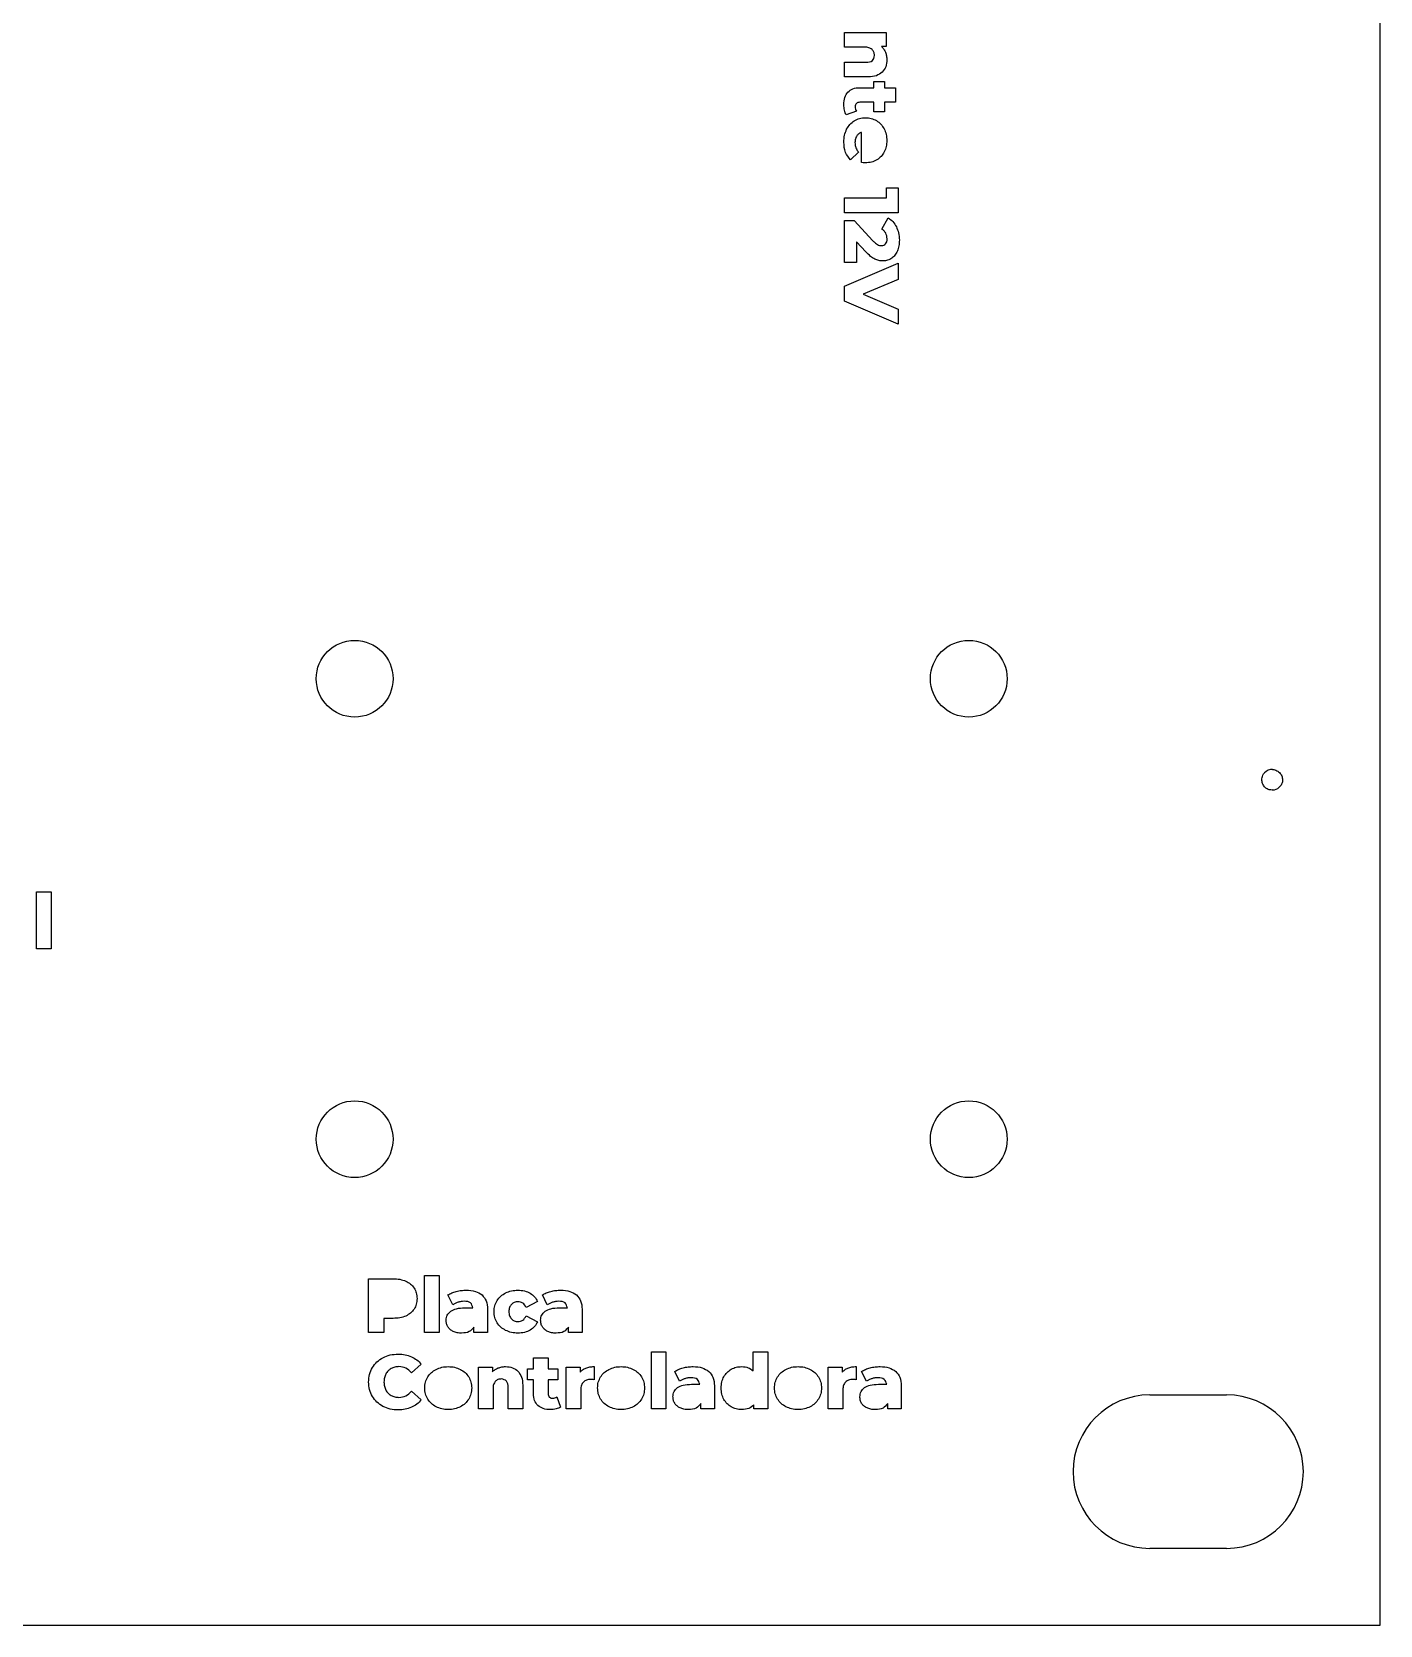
# Model space of a CAD drawing. Header units: millimetres. Extents: x -200 to 200, y -210 to 210.
# Drawn here: x 24.4 to 200, y -210 to -2.4 of the extents above; entities that cross this region are included whole.
import ezdxf

# ---------------------------------------------------------------- set-up
doc = ezdxf.new("R2010")
doc.units = ezdxf.units.MM
doc.layers.add('CUTOUTS', color=1, linetype='CONTINUOUS')
doc.layers.add('PERIMETER', color=5, linetype='CONTINUOUS')

msp = doc.modelspace()

# ---------------------------------------------------------------- linework, layer by layer
at = {"layer": 'CUTOUTS'}
for p, q in [((130.23, -4.39), (130.23, -2.49)), ((130.23, -2.49), (135.65, -2.49)), ((135.65, -2.49), (135.65, -4.3)), ((132.85, -4.39), (130.23, -4.39)), ((135.65, -4.3), (135.06, -4.3)), ((130.23, -8.26), (130.23, -6.36)), ((130.23, -6.36), (133.02, -6.36)), ((133.33, -8.26), (130.23, -8.26)), ((132.21, -9.67), (134.03, -9.67)), ((134.03, -9.67), (134.03, -8.88)), ((134.03, -8.88), (135.45, -8.88)), ((135.45, -8.88), (135.45, -9.67)), ((135.45, -9.67), (136.86, -9.67)), ((136.86, -9.67), (136.86, -11.57)), ((134.03, -11.57), (132.23, -11.57)), ((134.03, -12.81), (134.03, -11.57)), ((136.86, -11.57), (135.45, -11.57)), ((135.45, -11.57), (135.45, -12.81)), ((131.78, -12.72), (130.45, -13.19)), ((135.45, -12.81), (134.03, -12.81)), ((132.46, -19.43), (132.46, -15.49)), ((132.06, -18.07), (131.02, -19.07)), ((135.7, -24), (135.7, -22.7)), ((135.7, -22.7), (137.23, -22.7)), ((137.23, -22.7), (137.23, -25.98)), ((130.23, -24), (135.7, -24)), ((130.23, -25.98), (130.23, -24)), ((137.23, -25.98), (130.23, -25.98)), ((130.23, -26.99), (131.47, -26.99)), ((130.23, -32.44), (130.23, -26.99)), ((131.47, -26.99), (133.92, -29.61)), ((135.09, -28.1), (135.91, -26.63)), ((133.02, -31.06), (131.8, -29.74)), ((131.8, -29.74), (131.8, -32.44)), ((131.8, -32.44), (130.23, -32.44)), ((130.23, -35.53), (137.23, -32.54)), ((137.23, -32.54), (137.23, -34.68)), ((137.23, -34.68), (132.67, -36.58)), ((130.23, -37.48), (130.23, -35.53)), ((132.67, -36.58), (137.23, -38.52)), ((137.23, -40.48), (130.23, -37.48)), ((137.23, -38.52), (137.23, -40.48)), ((24.98, -121.86), (24.98, -114.44)), ((24.98, -114.44), (26.88, -114.44)), ((26.88, -114.44), (26.88, -121.86)), ((26.88, -121.86), (24.98, -121.86)), ((68.23, -171.86), (68.23, -164.86)), ((68.23, -164.86), (71.43, -164.86)), ((75.51, -171.86), (75.51, -164.44)), ((75.51, -164.44), (77.41, -164.44)), ((77.41, -164.44), (77.41, -171.86)), ((79.2, -168.27), (78.56, -166.98)), ((90.23, -167.84), (88.76, -168.59)), ((91.51, -168.27), (90.87, -166.98)), ((71.43, -170.03), (70.21, -170.03)), ((70.21, -170.03), (70.21, -171.86)), ((80.74, -168.66), (81.82, -168.66)), ((83.72, -168.85), (83.72, -171.86)), ((88.76, -169.71), (90.23, -170.46)), ((93.05, -168.66), (94.13, -168.66)), ((96.03, -168.85), (96.03, -171.86)), ((70.21, -171.86), (68.23, -171.86)), ((77.41, -171.86), (75.51, -171.86)), ((81.95, -171.86), (81.95, -171.16)), ((83.72, -171.86), (81.95, -171.86)), ((94.26, -171.86), (94.26, -171.16)), ((96.03, -171.86), (94.26, -171.86)), ((75.09, -176), (73.83, -177.14)), ((82.54, -181.82), (82.54, -176.4)), ((82.54, -176.4), (84.35, -176.4)), ((84.35, -176.4), (84.35, -176.99)), ((89.72, -176.6), (89.72, -175.19)), ((89.72, -175.19), (91.62, -175.19)), ((91.62, -175.19), (91.62, -176.6)), ((93.97, -181.82), (93.97, -176.4)), ((93.97, -176.4), (95.78, -176.4)), ((95.78, -176.4), (95.78, -177.05)), ((97.6, -176.31), (97.6, -178.02)), ((105.06, -174.4), (106.96, -174.4)), ((105.06, -181.82), (105.06, -174.4)), ((106.96, -174.4), (106.96, -181.82)), ((118.33, -174.4), (120.23, -174.4)), ((118.33, -176.87), (118.33, -174.4)), ((120.23, -174.4), (120.23, -181.82)), ((128.11, -181.82), (128.11, -176.4)), ((128.11, -176.4), (129.92, -176.4)), ((129.92, -176.4), (129.92, -177.05)), ((131.74, -176.31), (131.74, -178.02)), ((88.93, -178.02), (88.93, -176.6)), ((88.93, -176.6), (89.72, -176.6)), ((89.72, -178.02), (88.93, -178.02)), ((89.72, -179.84), (89.72, -178.02)), ((91.62, -176.6), (92.86, -176.6)), ((91.62, -178.02), (91.62, -179.82)), ((92.86, -178.02), (91.62, -178.02)), ((92.86, -176.6), (92.86, -178.02)), ((108.75, -178.23), (108.11, -176.94)), ((133.1, -178.23), (132.46, -176.94)), ((73.83, -179.5), (75.09, -180.64)), ((84.44, -179.2), (84.44, -181.82)), ((86.41, -181.82), (86.41, -179.03)), ((88.31, -178.72), (88.31, -181.82)), ((92.77, -180.27), (93.24, -181.6)), ((95.87, -179.33), (95.87, -181.82)), ((110.29, -178.62), (111.37, -178.62)), ((113.27, -178.81), (113.27, -181.82)), ((130.01, -179.33), (130.01, -181.82)), ((134.64, -178.62), (135.72, -178.62)), ((137.62, -178.81), (137.62, -181.82)), ((170, -180), (180, -180)), ((84.44, -181.82), (82.54, -181.82)), ((88.31, -181.82), (86.41, -181.82)), ((95.87, -181.82), (93.97, -181.82)), ((106.96, -181.82), (105.06, -181.82)), ((111.5, -181.82), (111.5, -181.12)), ((113.27, -181.82), (111.5, -181.82)), ((118.42, -181.82), (118.42, -181.28)), ((120.23, -181.82), (118.42, -181.82)), ((130.01, -181.82), (128.11, -181.82)), ((135.85, -181.82), (135.85, -181.12)), ((137.62, -181.82), (135.85, -181.82)), ((180, -200), (170, -200))]:
    msp.add_line(p, q, dxfattribs=at)
for centre in [(66.41, -86.68), (146.41, -86.68), (66.41, -146.68), (146.41, -146.68)]:
    msp.add_circle(centre, 5, dxfattribs=at)
for centre, radius, start, end in [((186, -100), 1.5, 89.9999, 135.5225), ((186, -100), 1.18, 270.0002, 315.5225), ((170, -190), 10, 90, 270), ((180, -190), 10, -90, 90)]:
    msp.add_arc(centre, radius, start, end, dxfattribs=at)
for points, knots in [([(133.81, -4.68), (133.68, -4.6), (133.39, -4.41), (133.04, -4.39), (132.85, -4.39)], [0, 0, 0, 0, 0.0457113, 0.1021948, 0.1021948, 0.1021948, 0.1021948]), ([(133.02, -6.36), (133.34, -6.34), (133.94, -6.3), (134.07, -5.73), (134.13, -5.47)], [0, 0, 0, 0, 0.086172, 0.1584605, 0.1584605, 0.1584605, 0.1584605]), ([(134.13, -5.47), (134.12, -5.32), (134.1, -5.02), (133.9, -4.79), (133.81, -4.68)], [0, 0, 0, 0, 0.04484443, 0.08676858, 0.08676858, 0.08676858, 0.08676858]), ([(135.06, -4.3), (135.16, -4.41), (135.37, -4.64), (135.5, -4.92), (135.57, -5.06)], [0, 0, 0, 0, 0.04553309, 0.09177042, 0.09177042, 0.09177042, 0.09177042]), ([(135.74, -6.02), (135.72, -6.33), (135.68, -6.94), (135.32, -7.42), (135.14, -7.64)], [0, 0, 0, 0, 0.0923512, 0.1767277, 0.1767277, 0.1767277, 0.1767277]), ([(135.57, -5.06), (135.62, -5.21), (135.72, -5.52), (135.73, -5.85), (135.74, -6.02)], [0, 0, 0, 0, 0.04783582, 0.09802693, 0.09802693, 0.09802693, 0.09802693]), ([(135.14, -7.64), (134.9, -7.82), (134.36, -8.22), (133.7, -8.24), (133.33, -8.26)], [0, 0, 0, 0, 0.0882615, 0.1951233, 0.1951233, 0.1951233, 0.1951233]), ([(130.14, -11.87), (130.15, -11.55), (130.18, -10.95), (130.51, -10.46), (130.66, -10.24)], [0, 0, 0, 0, 0.094647, 0.1741239, 0.1741239, 0.1741239, 0.1741239]), ([(130.66, -10.24), (130.87, -10.07), (131.32, -9.71), (131.9, -9.68), (132.21, -9.67)], [0, 0, 0, 0, 0.0775894, 0.1689575, 0.1689575, 0.1689575, 0.1689575]), ([(130.22, -12.6), (130.2, -12.49), (130.15, -12.24), (130.14, -12), (130.14, -11.87)], [0, 0, 0, 0, 0.0361267, 0.0740544, 0.0740544, 0.0740544, 0.0740544]), ([(131.78, -11.72), (131.73, -11.78), (131.63, -11.9), (131.62, -12.06), (131.61, -12.14)], [0, 0, 0, 0, 0.02194671, 0.04568293, 0.04568293, 0.04568293, 0.04568293]), ([(131.61, -12.14), (131.62, -12.24), (131.63, -12.45), (131.73, -12.63), (131.78, -12.72)], [0, 0, 0, 0, 0.03129012, 0.06114908, 0.06114908, 0.06114908, 0.06114908]), ([(132.23, -11.57), (132.14, -11.57), (131.97, -11.58), (131.84, -11.68), (131.78, -11.72)], [0, 0, 0, 0, 0.02616358, 0.04897312, 0.04897312, 0.04897312, 0.04897312]), ([(130.45, -13.19), (130.4, -13.1), (130.3, -12.92), (130.25, -12.71), (130.22, -12.6)], [0, 0, 0, 0, 0.02973968, 0.06307265, 0.06307265, 0.06307265, 0.06307265]), ([(130.5, -15.09), (130.63, -14.86), (130.89, -14.42), (131.3, -14.12), (131.5, -13.97)], [0, 0, 0, 0, 0.0770001, 0.1512776, 0.1512776, 0.1512776, 0.1512776]), ([(131.5, -13.97), (131.72, -13.86), (132.18, -13.62), (132.69, -13.59), (132.95, -13.58)], [0, 0, 0, 0, 0.0744024, 0.1517851, 0.1517851, 0.1517851, 0.1517851]), ([(132.95, -13.58), (133.21, -13.59), (133.71, -13.62), (134.16, -13.85), (134.39, -13.96)], [0, 0, 0, 0, 0.076483, 0.1500148, 0.1500148, 0.1500148, 0.1500148]), ([(134.39, -13.96), (134.59, -14.11), (134.99, -14.39), (135.25, -14.81), (135.38, -15.03)], [0, 0, 0, 0, 0.0728759, 0.1471299, 0.1471299, 0.1471299, 0.1471299]), ([(130.14, -16.76), (130.15, -16.46), (130.18, -15.88), (130.4, -15.34), (130.5, -15.09)], [0, 0, 0, 0, 0.0897025, 0.1720073, 0.1720073, 0.1720073, 0.1720073]), ([(131.82, -15.95), (131.75, -16.08), (131.61, -16.35), (131.6, -16.66), (131.59, -16.82)], [0, 0, 0, 0, 0.04237969, 0.09033555, 0.09033555, 0.09033555, 0.09033555]), ([(132.46, -15.49), (132.33, -15.54), (132.07, -15.63), (131.9, -15.85), (131.82, -15.95)], [0, 0, 0, 0, 0.04109623, 0.0808852, 0.0808852, 0.0808852, 0.0808852]), ([(135.38, -15.03), (135.49, -15.27), (135.7, -15.75), (135.73, -16.29), (135.74, -16.56)], [0, 0, 0, 0, 0.0771303, 0.1583803, 0.1583803, 0.1583803, 0.1583803]), ([(135.74, -16.56), (135.73, -16.82), (135.7, -17.33), (135.5, -17.8), (135.41, -18.03)], [0, 0, 0, 0, 0.0777027, 0.1518397, 0.1518397, 0.1518397, 0.1518397]), ([(131.02, -19.07), (130.76, -18.76), (130.21, -18.09), (130.17, -17.22), (130.14, -16.76)], [0, 0, 0, 0, 0.1175311, 0.2530783, 0.2530783, 0.2530783, 0.2530783]), ([(131.59, -16.82), (131.59, -16.94), (131.6, -17.17), (131.67, -17.39), (131.7, -17.49)], [0, 0, 0, 0, 0.03647885, 0.06867873, 0.06867873, 0.06867873, 0.06867873]), ([(131.7, -17.49), (131.75, -17.59), (131.84, -17.8), (131.98, -17.98), (132.06, -18.07)], [0, 0, 0, 0, 0.03208801, 0.06808831, 0.06808831, 0.06808831, 0.06808831]), ([(135.41, -18.03), (135.28, -18.24), (135.03, -18.65), (134.64, -18.93), (134.44, -19.07)], [0, 0, 0, 0, 0.0719499, 0.1440254, 0.1440254, 0.1440254, 0.1440254]), ([(132.93, -19.46), (132.89, -19.46), (132.73, -19.45), (132.58, -19.44), (132.46, -19.43)], [0, 0, 0, 0, 0.01277206, 0.04709586, 0.04709586, 0.04709586, 0.04709586]), ([(134.44, -19.07), (134.21, -19.19), (133.74, -19.42), (133.21, -19.45), (132.93, -19.46)], [0, 0, 0, 0, 0.0751442, 0.1568382, 0.1568382, 0.1568382, 0.1568382]), ([(135.91, -26.63), (136.13, -26.78), (136.56, -27.09), (136.84, -27.55), (136.98, -27.78)], [0, 0, 0, 0, 0.0782056, 0.158593, 0.158593, 0.158593, 0.158593]), ([(135.6, -28.63), (135.53, -28.53), (135.4, -28.32), (135.19, -28.17), (135.09, -28.1)], [0, 0, 0, 0, 0.03653119, 0.07419124, 0.07419124, 0.07419124, 0.07419124]), ([(135.77, -29.35), (135.76, -29.22), (135.75, -28.97), (135.65, -28.75), (135.6, -28.63)], [0, 0, 0, 0, 0.03763016, 0.07419227, 0.07419227, 0.07419227, 0.07419227]), ([(136.98, -27.78), (137.09, -28.04), (137.33, -28.6), (137.36, -29.21), (137.37, -29.53)], [0, 0, 0, 0, 0.0858844, 0.1806375, 0.1806375, 0.1806375, 0.1806375]), ([(134.17, -32), (133.98, -31.89), (133.56, -31.63), (133.21, -31.27), (133.02, -31.06)], [0, 0, 0, 0, 0.0647265, 0.149061, 0.149061, 0.149061, 0.149061]), ([(133.92, -29.61), (134.03, -29.72), (134.21, -29.91), (134.44, -30.06), (134.54, -30.12)], [0, 0, 0, 0, 0.04606478, 0.0801467, 0.0801467, 0.0801467, 0.0801467]), ([(134.54, -30.12), (134.62, -30.16), (134.78, -30.23), (134.96, -30.24), (135.05, -30.25)], [0, 0, 0, 0, 0.02741716, 0.05349545, 0.05349545, 0.05349545, 0.05349545]), ([(135.05, -30.25), (135.16, -30.24), (135.36, -30.23), (135.51, -30.09), (135.58, -30.02)], [0, 0, 0, 0, 0.03079168, 0.05934213, 0.05934213, 0.05934213, 0.05934213]), ([(135.58, -30.02), (135.64, -29.93), (135.76, -29.72), (135.77, -29.48), (135.77, -29.35)], [0, 0, 0, 0, 0.03164032, 0.07068053, 0.07068053, 0.07068053, 0.07068053]), ([(137.11, -30.94), (137.02, -31.14), (136.84, -31.51), (136.52, -31.77), (136.37, -31.9)], [0, 0, 0, 0, 0.0632269, 0.1227235, 0.1227235, 0.1227235, 0.1227235]), ([(137.37, -29.53), (137.36, -29.78), (137.35, -30.27), (137.19, -30.73), (137.11, -30.94)], [0, 0, 0, 0, 0.0756548, 0.1445951, 0.1445951, 0.1445951, 0.1445951]), ([(135.24, -32.25), (135.05, -32.24), (134.68, -32.22), (134.34, -32.08), (134.17, -32)], [0, 0, 0, 0, 0.0557127, 0.1109816, 0.1109816, 0.1109816, 0.1109816]), ([(136.37, -31.9), (136.2, -32), (135.85, -32.21), (135.45, -32.24), (135.24, -32.25)], [0, 0, 0, 0, 0.058418, 0.1191585, 0.1191585, 0.1191585, 0.1191585]), ([(186, -101.18), (185.85, -101.19), (185.69, -101.18), (185.54, -101.14), (185.36, -101.09), (185.22, -101), (185.12, -100.93), (184.99, -100.83), (184.87, -100.7), (184.79, -100.55), (184.7, -100.4), (184.64, -100.24), (184.62, -100.07), (184.6, -99.93), (184.59, -99.76), (184.63, -99.57), (184.66, -99.46), (184.69, -99.35), (184.74, -99.24), (184.79, -99.14), (184.86, -99.04), (184.93, -98.95)], [0, 0, 0, 0, 0.0463397, 0.0463397, 0.0463397, 0.1028178, 0.1028178, 0.1028178, 0.1803437, 0.1803437, 0.1803437, 0.2598013, 0.2598013, 0.2598013, 0.3220376, 0.3220376, 0.3220376, 0.3580959, 0.3580959, 0.3580959, 0.395142, 0.395142, 0.395142, 0.395142]), ([(186, -98.5), (186.19, -98.52), (186.38, -98.58), (186.56, -98.67), (186.7, -98.74), (186.85, -98.85), (186.98, -99.01), (187.09, -99.14), (187.17, -99.29), (187.22, -99.45), (187.28, -99.62), (187.3, -99.8), (187.29, -99.98), (187.27, -100.18), (187.21, -100.33), (187.15, -100.44), (187.11, -100.52), (187.07, -100.59), (187.01, -100.65), (186.96, -100.71), (186.9, -100.77), (186.84, -100.82)], [0, 0, 0, 0, 0.0587627, 0.0587627, 0.0587627, 0.1063689, 0.1063689, 0.1063689, 0.1443092, 0.1443092, 0.1443092, 0.1845907, 0.1845907, 0.1845907, 0.2295839, 0.2295839, 0.2295839, 0.2583085, 0.2583085, 0.2583085, 0.2866171, 0.2866171, 0.2866171, 0.2866171]), ([(71.43, -164.86), (71.73, -164.87), (72.29, -164.89), (72.83, -165.09), (73.08, -165.18)], [0, 0, 0, 0, 0.0890987, 0.1689248, 0.1689248, 0.1689248, 0.1689248]), ([(73.08, -165.18), (73.3, -165.29), (73.72, -165.51), (74.01, -165.89), (74.16, -166.08)], [0, 0, 0, 0, 0.0728496, 0.1420888, 0.1420888, 0.1420888, 0.1420888]), ([(74.16, -166.08), (74.27, -166.29), (74.5, -166.72), (74.52, -167.2), (74.54, -167.45)], [0, 0, 0, 0, 0.0697165, 0.1441999, 0.1441999, 0.1441999, 0.1441999]), ([(74.54, -167.45), (74.52, -167.7), (74.5, -168.19), (74.27, -168.62), (74.16, -168.82)], [0, 0, 0, 0, 0.0743593, 0.1437338, 0.1437338, 0.1437338, 0.1437338]), ([(78.56, -166.98), (78.72, -166.89), (79.07, -166.69), (79.45, -166.58), (79.65, -166.52)], [0, 0, 0, 0, 0.0565368, 0.1193871, 0.1193871, 0.1193871, 0.1193871]), ([(79.88, -167.93), (79.75, -167.97), (79.51, -168.06), (79.3, -168.2), (79.2, -168.27)], [0, 0, 0, 0, 0.03987819, 0.0765679, 0.0765679, 0.0765679, 0.0765679]), ([(79.65, -166.52), (79.87, -166.47), (80.29, -166.37), (80.73, -166.36), (80.95, -166.35)], [0, 0, 0, 0, 0.0657992, 0.1308051, 0.1308051, 0.1308051, 0.1308051]), ([(80.67, -167.8), (80.54, -167.81), (80.27, -167.82), (80.01, -167.89), (79.88, -167.93)], [0, 0, 0, 0, 0.0393741, 0.08021478, 0.08021478, 0.08021478, 0.08021478]), ([(81.82, -168.66), (81.74, -168.41), (81.58, -167.86), (80.99, -167.82), (80.67, -167.8)], [0, 0, 0, 0, 0.0716715, 0.1581372, 0.1581372, 0.1581372, 0.1581372]), ([(80.95, -166.35), (81.36, -166.37), (82.1, -166.39), (82.73, -166.79), (83.01, -166.97)], [0, 0, 0, 0, 0.1199891, 0.2184601, 0.2184601, 0.2184601, 0.2184601]), ([(83.01, -166.97), (83.21, -167.22), (83.67, -167.76), (83.7, -168.47), (83.72, -168.85)], [0, 0, 0, 0, 0.0943402, 0.2063802, 0.2063802, 0.2063802, 0.2063802]), ([(84.58, -169.14), (84.59, -168.88), (84.62, -168.37), (84.86, -167.92), (84.97, -167.7)], [0, 0, 0, 0, 0.0772587, 0.1513171, 0.1513171, 0.1513171, 0.1513171]), ([(84.97, -167.7), (85.12, -167.5), (85.42, -167.09), (85.86, -166.84), (86.08, -166.71)], [0, 0, 0, 0, 0.0737336, 0.1498323, 0.1498323, 0.1498323, 0.1498323]), ([(86.08, -166.71), (86.33, -166.6), (86.84, -166.39), (87.4, -166.37), (87.69, -166.35)], [0, 0, 0, 0, 0.080293, 0.1660036, 0.1660036, 0.1660036, 0.1660036]), ([(87.68, -167.86), (87.52, -167.88), (87.2, -167.9), (86.95, -168.1), (86.83, -168.2)], [0, 0, 0, 0, 0.0473936, 0.09305275, 0.09305275, 0.09305275, 0.09305275]), ([(88.76, -168.59), (88.63, -168.38), (88.37, -167.97), (87.9, -167.9), (87.68, -167.86)], [0, 0, 0, 0, 0.0711886, 0.1362986, 0.1362986, 0.1362986, 0.1362986]), ([(87.69, -166.35), (87.98, -166.37), (88.54, -166.39), (89.04, -166.63), (89.28, -166.75)], [0, 0, 0, 0, 0.0863168, 0.1653308, 0.1653308, 0.1653308, 0.1653308]), ([(89.28, -166.75), (89.48, -166.89), (89.89, -167.18), (90.12, -167.62), (90.23, -167.84)], [0, 0, 0, 0, 0.0741507, 0.1470595, 0.1470595, 0.1470595, 0.1470595]), ([(90.87, -166.98), (91.03, -166.89), (91.38, -166.69), (91.76, -166.58), (91.96, -166.52)], [0, 0, 0, 0, 0.0565368, 0.119387, 0.119387, 0.119387, 0.119387]), ([(92.19, -167.93), (92.06, -167.97), (91.82, -168.06), (91.61, -168.2), (91.51, -168.27)], [0, 0, 0, 0, 0.03987808, 0.07656799, 0.07656799, 0.07656799, 0.07656799]), ([(91.96, -166.52), (92.18, -166.47), (92.6, -166.37), (93.04, -166.36), (93.26, -166.35)], [0, 0, 0, 0, 0.0657992, 0.1308053, 0.1308053, 0.1308053, 0.1308053]), ([(92.98, -167.8), (92.85, -167.81), (92.58, -167.82), (92.32, -167.89), (92.19, -167.93)], [0, 0, 0, 0, 0.0393741, 0.08021478, 0.08021478, 0.08021478, 0.08021478]), ([(94.13, -168.66), (94.05, -168.41), (93.89, -167.86), (93.3, -167.82), (92.98, -167.8)], [0, 0, 0, 0, 0.0716715, 0.1581372, 0.1581372, 0.1581372, 0.1581372]), ([(93.26, -166.35), (93.67, -166.37), (94.41, -166.39), (95.04, -166.79), (95.32, -166.97)], [0, 0, 0, 0, 0.1199891, 0.2184599, 0.2184599, 0.2184599, 0.2184599]), ([(95.32, -166.97), (95.52, -167.22), (95.98, -167.76), (96.01, -168.47), (96.03, -168.85)], [0, 0, 0, 0, 0.0943403, 0.2063803, 0.2063803, 0.2063803, 0.2063803]), ([(73.08, -169.72), (72.83, -169.81), (72.29, -170), (71.73, -170.02), (71.43, -170.03)], [0, 0, 0, 0, 0.0798261, 0.1689248, 0.1689248, 0.1689248, 0.1689248]), ([(74.16, -168.82), (74.01, -169.01), (73.72, -169.38), (73.3, -169.61), (73.08, -169.72)], [0, 0, 0, 0, 0.0689593, 0.1417434, 0.1417434, 0.1417434, 0.1417434]), ([(78.33, -170.28), (78.35, -170.04), (78.4, -169.57), (78.75, -169.25), (78.92, -169.09)], [0, 0, 0, 0, 0.0699479, 0.1375632, 0.1375632, 0.1375632, 0.1375632]), ([(78.92, -169.09), (79.16, -168.97), (79.73, -168.68), (80.37, -168.67), (80.74, -168.66)], [0, 0, 0, 0, 0.0814925, 0.1890187, 0.1890187, 0.1890187, 0.1890187]), ([(84.97, -170.59), (84.86, -170.37), (84.62, -169.92), (84.59, -169.4), (84.58, -169.14)], [0, 0, 0, 0, 0.0744023, 0.151785, 0.151785, 0.151785, 0.151785]), ([(86.83, -168.2), (86.74, -168.33), (86.53, -168.61), (86.51, -168.96), (86.5, -169.14)], [0, 0, 0, 0, 0.0476605, 0.101812, 0.101812, 0.101812, 0.101812]), ([(86.5, -169.14), (86.51, -169.33), (86.53, -169.68), (86.74, -169.97), (86.83, -170.1)], [0, 0, 0, 0, 0.0550162, 0.1032088, 0.1032088, 0.1032088, 0.1032088]), ([(86.83, -170.1), (86.95, -170.2), (87.2, -170.4), (87.52, -170.43), (87.68, -170.44)], [0, 0, 0, 0, 0.04586965, 0.09328584, 0.09328584, 0.09328584, 0.09328584]), ([(87.68, -170.44), (87.9, -170.41), (88.37, -170.33), (88.63, -169.93), (88.76, -169.71)], [0, 0, 0, 0, 0.06511, 0.1362986, 0.1362986, 0.1362986, 0.1362986]), ([(90.64, -170.28), (90.66, -170.04), (90.71, -169.57), (91.06, -169.25), (91.23, -169.09)], [0, 0, 0, 0, 0.0699479, 0.1375632, 0.1375632, 0.1375632, 0.1375632]), ([(91.23, -169.09), (91.47, -168.97), (92.04, -168.68), (92.68, -168.67), (93.05, -168.66)], [0, 0, 0, 0, 0.0814925, 0.1890186, 0.1890186, 0.1890186, 0.1890186]), ([(78.56, -171.14), (78.49, -171.01), (78.35, -170.74), (78.34, -170.44), (78.33, -170.28)], [0, 0, 0, 0, 0.04382529, 0.08957904, 0.08957904, 0.08957904, 0.08957904]), ([(79.26, -171.73), (79.12, -171.66), (78.84, -171.51), (78.65, -171.26), (78.56, -171.14)], [0, 0, 0, 0, 0.04795471, 0.09243968, 0.09243968, 0.09243968, 0.09243968]), ([(80.35, -171.95), (80.15, -171.95), (79.77, -171.93), (79.42, -171.8), (79.26, -171.73)], [0, 0, 0, 0, 0.0590068, 0.1118965, 0.1118965, 0.1118965, 0.1118965]), ([(81.95, -171.16), (81.76, -171.39), (81.36, -171.9), (80.7, -171.93), (80.35, -171.95)], [0, 0, 0, 0, 0.0846807, 0.1861218, 0.1861218, 0.1861218, 0.1861218]), ([(86.08, -171.59), (85.86, -171.46), (85.42, -171.21), (85.12, -170.8), (84.97, -170.59)], [0, 0, 0, 0, 0.0763791, 0.1504965, 0.1504965, 0.1504965, 0.1504965]), ([(87.69, -171.95), (87.4, -171.94), (86.84, -171.92), (86.33, -171.7), (86.08, -171.59)], [0, 0, 0, 0, 0.0857238, 0.1661418, 0.1661418, 0.1661418, 0.1661418]), ([(89.28, -171.56), (89.04, -171.67), (88.54, -171.91), (87.98, -171.94), (87.69, -171.95)], [0, 0, 0, 0, 0.079014, 0.1653308, 0.1653308, 0.1653308, 0.1653308]), ([(90.23, -170.46), (90.12, -170.68), (89.89, -171.13), (89.48, -171.42), (89.28, -171.56)], [0, 0, 0, 0, 0.0729087, 0.1470594, 0.1470594, 0.1470594, 0.1470594]), ([(90.87, -171.14), (90.8, -171.01), (90.66, -170.74), (90.65, -170.44), (90.64, -170.28)], [0, 0, 0, 0, 0.04382534, 0.08957907, 0.08957907, 0.08957907, 0.08957907]), ([(91.57, -171.73), (91.43, -171.66), (91.15, -171.51), (90.96, -171.26), (90.87, -171.14)], [0, 0, 0, 0, 0.04795471, 0.0924396, 0.0924396, 0.0924396, 0.0924396]), ([(92.66, -171.95), (92.46, -171.95), (92.08, -171.93), (91.73, -171.8), (91.57, -171.73)], [0, 0, 0, 0, 0.0590068, 0.1118965, 0.1118965, 0.1118965, 0.1118965]), ([(94.26, -171.16), (94.07, -171.39), (93.67, -171.9), (93.01, -171.93), (92.66, -171.95)], [0, 0, 0, 0, 0.0846806, 0.1861219, 0.1861219, 0.1861219, 0.1861219]), ([(68.23, -178.32), (68.25, -177.99), (68.28, -177.32), (68.58, -176.73), (68.73, -176.44)], [0, 0, 0, 0, 0.1002821, 0.1963992, 0.1963992, 0.1963992, 0.1963992]), ([(68.73, -176.44), (68.91, -176.18), (69.28, -175.65), (69.83, -175.32), (70.1, -175.15)], [0, 0, 0, 0, 0.0947782, 0.1906826, 0.1906826, 0.1906826, 0.1906826]), ([(70.1, -175.15), (70.41, -175.01), (71.04, -174.73), (71.72, -174.7), (72.08, -174.68)], [0, 0, 0, 0, 0.0994411, 0.2044615, 0.2044615, 0.2044615, 0.2044615]), ([(72.18, -176.32), (72, -176.33), (71.64, -176.35), (71.32, -176.5), (71.16, -176.57)], [0, 0, 0, 0, 0.0542363, 0.1054193, 0.1054193, 0.1054193, 0.1054193]), ([(72.08, -174.68), (72.39, -174.7), (72.98, -174.72), (73.54, -174.92), (73.81, -175.02)], [0, 0, 0, 0, 0.091645, 0.1772798, 0.1772798, 0.1772798, 0.1772798]), ([(73.83, -177.14), (73.59, -176.9), (73.14, -176.44), (72.49, -176.36), (72.18, -176.32)], [0, 0, 0, 0, 0.0971844, 0.1892458, 0.1892458, 0.1892458, 0.1892458]), ([(73.81, -175.02), (74.05, -175.15), (74.54, -175.4), (74.91, -175.8), (75.09, -176)], [0, 0, 0, 0, 0.0818077, 0.162421, 0.162421, 0.162421, 0.162421]), ([(77.02, -176.67), (77.27, -176.56), (77.77, -176.35), (78.32, -176.33), (78.6, -176.31)], [0, 0, 0, 0, 0.0787617, 0.1626078, 0.1626078, 0.1626078, 0.1626078]), ([(78.6, -176.31), (78.88, -176.33), (79.43, -176.35), (79.93, -176.56), (80.18, -176.67)], [0, 0, 0, 0, 0.0839702, 0.163085, 0.163085, 0.163085, 0.163085]), ([(85.11, -176.49), (85.26, -176.44), (85.57, -176.33), (85.9, -176.32), (86.07, -176.31)], [0, 0, 0, 0, 0.04783594, 0.09802693, 0.09802693, 0.09802693, 0.09802693]), ([(86.07, -176.31), (86.38, -176.33), (86.99, -176.37), (87.46, -176.74), (87.69, -176.91)], [0, 0, 0, 0, 0.0923513, 0.1767277, 0.1767277, 0.1767277, 0.1767277]), ([(96.53, -176.5), (96.7, -176.44), (97.04, -176.33), (97.41, -176.32), (97.6, -176.31)], [0, 0, 0, 0, 0.051769, 0.1085825, 0.1085825, 0.1085825, 0.1085825]), ([(99.54, -176.67), (99.79, -176.56), (100.29, -176.35), (100.84, -176.33), (101.12, -176.31)], [0, 0, 0, 0, 0.0787615, 0.1626078, 0.1626078, 0.1626078, 0.1626078]), ([(101.12, -176.31), (101.4, -176.33), (101.95, -176.35), (102.45, -176.56), (102.7, -176.67)], [0, 0, 0, 0, 0.0839702, 0.163085, 0.163085, 0.163085, 0.163085]), ([(109.2, -176.48), (109.42, -176.43), (109.84, -176.33), (110.28, -176.32), (110.5, -176.31)], [0, 0, 0, 0, 0.065799, 0.1308051, 0.1308051, 0.1308051, 0.1308051]), ([(110.5, -176.31), (110.91, -176.33), (111.65, -176.35), (112.28, -176.75), (112.56, -176.93)], [0, 0, 0, 0, 0.1199891, 0.2184599, 0.2184599, 0.2184599, 0.2184599]), ([(115.48, -176.65), (115.69, -176.55), (116.12, -176.35), (116.59, -176.33), (116.83, -176.31)], [0, 0, 0, 0, 0.0691253, 0.1403843, 0.1403843, 0.1403843, 0.1403843]), ([(116.83, -176.31), (117.13, -176.33), (117.69, -176.36), (118.12, -176.71), (118.33, -176.87)], [0, 0, 0, 0, 0.087132, 0.1636824, 0.1636824, 0.1636824, 0.1636824]), ([(122.59, -176.67), (122.84, -176.56), (123.34, -176.35), (123.89, -176.33), (124.17, -176.31)], [0, 0, 0, 0, 0.0787615, 0.162608, 0.162608, 0.162608, 0.162608]), ([(124.17, -176.31), (124.45, -176.33), (125, -176.35), (125.5, -176.56), (125.75, -176.67)], [0, 0, 0, 0, 0.0839702, 0.163085, 0.163085, 0.163085, 0.163085]), ([(130.67, -176.5), (130.84, -176.44), (131.18, -176.33), (131.55, -176.32), (131.74, -176.31)], [0, 0, 0, 0, 0.0517688, 0.1085823, 0.1085823, 0.1085823, 0.1085823]), ([(133.55, -176.48), (133.77, -176.43), (134.19, -176.33), (134.63, -176.32), (134.85, -176.31)], [0, 0, 0, 0, 0.0657994, 0.1308051, 0.1308051, 0.1308051, 0.1308051]), ([(134.85, -176.31), (135.26, -176.33), (136, -176.35), (136.63, -176.75), (136.91, -176.93)], [0, 0, 0, 0, 0.1199891, 0.2184599, 0.2184599, 0.2184599, 0.2184599]), ([(68.73, -180.2), (68.58, -179.91), (68.28, -179.32), (68.25, -178.66), (68.23, -178.32)], [0, 0, 0, 0, 0.0961171, 0.1963992, 0.1963992, 0.1963992, 0.1963992]), ([(70.47, -177.28), (70.4, -177.44), (70.25, -177.77), (70.24, -178.14), (70.23, -178.32)], [0, 0, 0, 0, 0.052215, 0.1081762, 0.1081762, 0.1081762, 0.1081762]), ([(70.23, -178.32), (70.24, -178.51), (70.25, -178.88), (70.4, -179.21), (70.47, -179.37)], [0, 0, 0, 0, 0.0559612, 0.1081762, 0.1081762, 0.1081762, 0.1081762]), ([(71.16, -176.57), (71.02, -176.67), (70.74, -176.85), (70.56, -177.14), (70.47, -177.28)], [0, 0, 0, 0, 0.04967662, 0.09968053, 0.09968053, 0.09968053, 0.09968053]), ([(75.54, -179.1), (75.55, -178.85), (75.58, -178.34), (75.82, -177.89), (75.93, -177.66)], [0, 0, 0, 0, 0.0766388, 0.1508119, 0.1508119, 0.1508119, 0.1508119]), ([(75.93, -177.66), (76.08, -177.46), (76.37, -177.05), (76.8, -176.8), (77.02, -176.67)], [0, 0, 0, 0, 0.0737819, 0.1490208, 0.1490208, 0.1490208, 0.1490208]), ([(80.18, -176.67), (80.4, -176.8), (80.83, -177.05), (81.12, -177.46), (81.27, -177.66)], [0, 0, 0, 0, 0.0753744, 0.148708, 0.148708, 0.148708, 0.148708]), ([(81.27, -177.66), (81.38, -177.88), (81.61, -178.33), (81.64, -178.84), (81.66, -179.1)], [0, 0, 0, 0, 0.0739092, 0.151152, 0.151152, 0.151152, 0.151152]), ([(84.35, -176.99), (84.46, -176.89), (84.69, -176.68), (84.97, -176.55), (85.11, -176.49)], [0, 0, 0, 0, 0.04553318, 0.09177041, 0.09177041, 0.09177041, 0.09177041]), ([(84.73, -178.24), (84.65, -178.37), (84.46, -178.66), (84.44, -179.01), (84.44, -179.2)], [0, 0, 0, 0, 0.0457112, 0.1021947, 0.1021947, 0.1021947, 0.1021947]), ([(85.52, -177.92), (85.36, -177.93), (85.07, -177.96), (84.84, -178.15), (84.73, -178.24)], [0, 0, 0, 0, 0.04484443, 0.08676858, 0.08676858, 0.08676858, 0.08676858]), ([(86.41, -179.03), (86.39, -178.71), (86.34, -178.12), (85.78, -177.98), (85.52, -177.92)], [0, 0, 0, 0, 0.0861721, 0.1584605, 0.1584605, 0.1584605, 0.1584605]), ([(87.69, -176.91), (87.87, -177.16), (88.27, -177.69), (88.29, -178.36), (88.31, -178.72)], [0, 0, 0, 0, 0.0882614, 0.1951233, 0.1951233, 0.1951233, 0.1951233]), ([(95.78, -177.05), (95.88, -176.94), (96.1, -176.7), (96.39, -176.57), (96.53, -176.5)], [0, 0, 0, 0, 0.04649765, 0.09455265, 0.09455265, 0.09455265, 0.09455265]), ([(96.21, -178.32), (96.11, -178.46), (95.89, -178.75), (95.88, -179.13), (95.87, -179.33)], [0, 0, 0, 0, 0.0491179, 0.1089924, 0.1089924, 0.1089924, 0.1089924]), ([(97.17, -177.99), (96.98, -178), (96.63, -178.02), (96.34, -178.23), (96.21, -178.32)], [0, 0, 0, 0, 0.0549972, 0.1029955, 0.1029955, 0.1029955, 0.1029955]), ([(97.6, -178.02), (97.52, -178.01), (97.38, -178), (97.23, -178), (97.17, -177.99)], [0, 0, 0, 0, 0.02385641, 0.04312093, 0.04312093, 0.04312093, 0.04312093]), ([(98.06, -179.1), (98.07, -178.85), (98.1, -178.34), (98.34, -177.89), (98.45, -177.66)], [0, 0, 0, 0, 0.0766388, 0.1508119, 0.1508119, 0.1508119, 0.1508119]), ([(98.45, -177.66), (98.6, -177.46), (98.89, -177.05), (99.32, -176.8), (99.54, -176.67)], [0, 0, 0, 0, 0.073782, 0.1490207, 0.1490207, 0.1490207, 0.1490207]), ([(102.7, -176.67), (102.92, -176.8), (103.35, -177.05), (103.64, -177.46), (103.79, -177.66)], [0, 0, 0, 0, 0.0753744, 0.148708, 0.148708, 0.148708, 0.148708]), ([(103.79, -177.66), (103.9, -177.88), (104.13, -178.33), (104.16, -178.84), (104.18, -179.1)], [0, 0, 0, 0, 0.0739093, 0.1511521, 0.1511521, 0.1511521, 0.1511521]), ([(108.11, -176.94), (108.27, -176.85), (108.62, -176.65), (109, -176.54), (109.2, -176.48)], [0, 0, 0, 0, 0.0565366, 0.119387, 0.119387, 0.119387, 0.119387]), ([(109.43, -177.89), (109.3, -177.93), (109.06, -178.02), (108.85, -178.16), (108.75, -178.23)], [0, 0, 0, 0, 0.0398783, 0.07656821, 0.07656821, 0.07656821, 0.07656821]), ([(110.22, -177.76), (110.09, -177.77), (109.82, -177.78), (109.56, -177.85), (109.43, -177.89)], [0, 0, 0, 0, 0.0393741, 0.08021478, 0.08021478, 0.08021478, 0.08021478]), ([(111.37, -178.62), (111.29, -178.37), (111.13, -177.82), (110.54, -177.78), (110.22, -177.76)], [0, 0, 0, 0, 0.0716715, 0.158137, 0.158137, 0.158137, 0.158137]), ([(112.56, -176.93), (112.76, -177.18), (113.22, -177.72), (113.25, -178.43), (113.27, -178.81)], [0, 0, 0, 0, 0.0943404, 0.2063804, 0.2063804, 0.2063804, 0.2063804]), ([(114.16, -179.1), (114.17, -178.84), (114.19, -178.32), (114.41, -177.85), (114.51, -177.63)], [0, 0, 0, 0, 0.0793727, 0.1529817, 0.1529817, 0.1529817, 0.1529817]), ([(114.51, -177.63), (114.64, -177.43), (114.89, -177.04), (115.28, -176.78), (115.48, -176.65)], [0, 0, 0, 0, 0.0700252, 0.138551, 0.138551, 0.138551, 0.138551]), ([(121.11, -179.1), (121.12, -178.85), (121.15, -178.34), (121.39, -177.89), (121.5, -177.66)], [0, 0, 0, 0, 0.0766388, 0.150812, 0.150812, 0.150812, 0.150812]), ([(121.5, -177.66), (121.65, -177.46), (121.94, -177.05), (122.37, -176.8), (122.59, -176.67)], [0, 0, 0, 0, 0.0737815, 0.1490206, 0.1490206, 0.1490206, 0.1490206]), ([(125.75, -176.67), (125.97, -176.8), (126.4, -177.05), (126.69, -177.46), (126.84, -177.66)], [0, 0, 0, 0, 0.0753746, 0.1487079, 0.1487079, 0.1487079, 0.1487079]), ([(126.84, -177.66), (126.95, -177.88), (127.18, -178.33), (127.21, -178.84), (127.23, -179.1)], [0, 0, 0, 0, 0.0739093, 0.1511521, 0.1511521, 0.1511521, 0.1511521]), ([(129.92, -177.05), (130.02, -176.94), (130.24, -176.7), (130.53, -176.57), (130.67, -176.5)], [0, 0, 0, 0, 0.04649782, 0.09455261, 0.09455261, 0.09455261, 0.09455261]), ([(130.35, -178.32), (130.25, -178.46), (130.03, -178.75), (130.02, -179.13), (130.01, -179.33)], [0, 0, 0, 0, 0.0491181, 0.1089925, 0.1089925, 0.1089925, 0.1089925]), ([(131.31, -177.99), (131.12, -178), (130.77, -178.02), (130.48, -178.23), (130.35, -178.32)], [0, 0, 0, 0, 0.0549975, 0.1029955, 0.1029955, 0.1029955, 0.1029955]), ([(131.74, -178.02), (131.66, -178.01), (131.52, -178), (131.37, -178), (131.31, -177.99)], [0, 0, 0, 0, 0.02385617, 0.04312069, 0.04312069, 0.04312069, 0.04312069]), ([(132.46, -176.94), (132.62, -176.85), (132.97, -176.65), (133.35, -176.54), (133.55, -176.48)], [0, 0, 0, 0, 0.056537, 0.1193869, 0.1193869, 0.1193869, 0.1193869]), ([(133.78, -177.89), (133.65, -177.93), (133.41, -178.02), (133.2, -178.16), (133.1, -178.23)], [0, 0, 0, 0, 0.03987874, 0.07656825, 0.07656825, 0.07656825, 0.07656825]), ([(134.57, -177.76), (134.44, -177.77), (134.17, -177.78), (133.91, -177.85), (133.78, -177.89)], [0, 0, 0, 0, 0.0393741, 0.08021478, 0.08021478, 0.08021478, 0.08021478]), ([(135.72, -178.62), (135.64, -178.37), (135.48, -177.82), (134.89, -177.78), (134.57, -177.76)], [0, 0, 0, 0, 0.0716715, 0.158137, 0.158137, 0.158137, 0.158137]), ([(136.91, -176.93), (137.11, -177.18), (137.57, -177.72), (137.6, -178.43), (137.62, -178.81)], [0, 0, 0, 0, 0.0943404, 0.2063804, 0.2063804, 0.2063804, 0.2063804]), ([(70.1, -181.5), (69.83, -181.33), (69.28, -180.99), (68.91, -180.47), (68.73, -180.2)], [0, 0, 0, 0, 0.0959044, 0.1906826, 0.1906826, 0.1906826, 0.1906826]), ([(70.47, -179.37), (70.56, -179.51), (70.74, -179.8), (71.02, -179.98), (71.16, -180.07)], [0, 0, 0, 0, 0.05000391, 0.09968053, 0.09968053, 0.09968053, 0.09968053]), ([(71.16, -180.07), (71.32, -180.15), (71.64, -180.3), (72, -180.31), (72.18, -180.32)], [0, 0, 0, 0, 0.051183, 0.1054194, 0.1054194, 0.1054194, 0.1054194]), ([(72.18, -180.32), (72.49, -180.29), (73.14, -180.21), (73.59, -179.74), (73.83, -179.5)], [0, 0, 0, 0, 0.0920615, 0.1892459, 0.1892459, 0.1892459, 0.1892459]), ([(75.93, -180.55), (75.82, -180.33), (75.58, -179.88), (75.55, -179.36), (75.54, -179.1)], [0, 0, 0, 0, 0.0744023, 0.151785, 0.151785, 0.151785, 0.151785]), ([(77.03, -181.55), (76.81, -181.42), (76.37, -181.17), (76.08, -180.76), (75.93, -180.55)], [0, 0, 0, 0, 0.0757604, 0.1497183, 0.1497183, 0.1497183, 0.1497183]), ([(81.27, -180.55), (81.12, -180.76), (80.83, -181.17), (80.4, -181.42), (80.18, -181.55)], [0, 0, 0, 0, 0.0737196, 0.149377, 0.149377, 0.149377, 0.149377]), ([(81.66, -179.1), (81.64, -179.36), (81.61, -179.87), (81.38, -180.33), (81.27, -180.55)], [0, 0, 0, 0, 0.0773668, 0.1516207, 0.1516207, 0.1516207, 0.1516207]), ([(90.29, -181.39), (90.12, -181.19), (89.76, -180.74), (89.73, -180.16), (89.72, -179.84)], [0, 0, 0, 0, 0.0775895, 0.1689576, 0.1689576, 0.1689576, 0.1689576]), ([(91.62, -179.82), (91.62, -179.91), (91.63, -180.08), (91.73, -180.22), (91.77, -180.28)], [0, 0, 0, 0, 0.02616358, 0.04897324, 0.04897324, 0.04897324, 0.04897324]), ([(91.77, -180.28), (91.83, -180.33), (91.95, -180.43), (92.11, -180.44), (92.19, -180.44)], [0, 0, 0, 0, 0.02194652, 0.04568273, 0.04568273, 0.04568273, 0.04568273]), ([(92.19, -180.44), (92.29, -180.44), (92.5, -180.42), (92.68, -180.32), (92.77, -180.27)], [0, 0, 0, 0, 0.03128988, 0.06114906, 0.06114906, 0.06114906, 0.06114906]), ([(98.45, -180.55), (98.34, -180.33), (98.1, -179.88), (98.07, -179.36), (98.06, -179.1)], [0, 0, 0, 0, 0.0744023, 0.151785, 0.151785, 0.151785, 0.151785]), ([(99.55, -181.55), (99.33, -181.42), (98.89, -181.17), (98.6, -180.76), (98.45, -180.55)], [0, 0, 0, 0, 0.0757603, 0.1497182, 0.1497182, 0.1497182, 0.1497182]), ([(103.79, -180.55), (103.64, -180.76), (103.35, -181.17), (102.92, -181.42), (102.7, -181.55)], [0, 0, 0, 0, 0.0737196, 0.149377, 0.149377, 0.149377, 0.149377]), ([(104.18, -179.1), (104.16, -179.36), (104.13, -179.87), (103.9, -180.33), (103.79, -180.55)], [0, 0, 0, 0, 0.0773668, 0.1516207, 0.1516207, 0.1516207, 0.1516207]), ([(107.88, -180.24), (107.9, -180), (107.95, -179.53), (108.3, -179.21), (108.47, -179.05)], [0, 0, 0, 0, 0.0699479, 0.1375632, 0.1375632, 0.1375632, 0.1375632]), ([(108.11, -181.1), (108.04, -180.97), (107.9, -180.7), (107.89, -180.4), (107.88, -180.24)], [0, 0, 0, 0, 0.04382525, 0.08957901, 0.08957901, 0.08957901, 0.08957901]), ([(108.47, -179.05), (108.71, -178.93), (109.28, -178.64), (109.92, -178.63), (110.29, -178.62)], [0, 0, 0, 0, 0.0814923, 0.1890188, 0.1890188, 0.1890188, 0.1890188]), ([(114.51, -180.58), (114.41, -180.36), (114.19, -179.89), (114.17, -179.37), (114.16, -179.1)], [0, 0, 0, 0, 0.0739588, 0.1534557, 0.1534557, 0.1534557, 0.1534557]), ([(115.48, -181.57), (115.28, -181.44), (114.89, -181.18), (114.64, -180.78), (114.51, -180.58)], [0, 0, 0, 0, 0.0688288, 0.1392553, 0.1392553, 0.1392553, 0.1392553]), ([(121.5, -180.55), (121.39, -180.33), (121.15, -179.88), (121.12, -179.36), (121.11, -179.1)], [0, 0, 0, 0, 0.0744023, 0.151785, 0.151785, 0.151785, 0.151785]), ([(122.6, -181.55), (122.38, -181.42), (121.94, -181.17), (121.65, -180.76), (121.5, -180.55)], [0, 0, 0, 0, 0.0757605, 0.1497182, 0.1497182, 0.1497182, 0.1497182]), ([(126.84, -180.55), (126.69, -180.76), (126.4, -181.17), (125.97, -181.42), (125.75, -181.55)], [0, 0, 0, 0, 0.0737193, 0.1493769, 0.1493769, 0.1493769, 0.1493769]), ([(127.23, -179.1), (127.21, -179.36), (127.18, -179.87), (126.95, -180.33), (126.84, -180.55)], [0, 0, 0, 0, 0.0773668, 0.1516207, 0.1516207, 0.1516207, 0.1516207]), ([(132.23, -180.24), (132.25, -180), (132.3, -179.53), (132.65, -179.21), (132.82, -179.05)], [0, 0, 0, 0, 0.0699479, 0.1375632, 0.1375632, 0.1375632, 0.1375632]), ([(132.46, -181.1), (132.39, -180.97), (132.25, -180.7), (132.24, -180.4), (132.23, -180.24)], [0, 0, 0, 0, 0.04382544, 0.08957914, 0.08957914, 0.08957914, 0.08957914]), ([(132.82, -179.05), (133.06, -178.93), (133.63, -178.64), (134.27, -178.63), (134.64, -178.62)], [0, 0, 0, 0, 0.0814927, 0.1890188, 0.1890188, 0.1890188, 0.1890188]), ([(72.08, -181.96), (71.72, -181.95), (71.04, -181.91), (70.41, -181.63), (70.1, -181.5)], [0, 0, 0, 0, 0.1050204, 0.2044615, 0.2044615, 0.2044615, 0.2044615]), ([(73.81, -181.62), (73.54, -181.72), (72.98, -181.93), (72.39, -181.95), (72.08, -181.96)], [0, 0, 0, 0, 0.0856348, 0.1772798, 0.1772798, 0.1772798, 0.1772798]), ([(75.09, -180.64), (74.91, -180.84), (74.54, -181.25), (74.05, -181.5), (73.81, -181.62)], [0, 0, 0, 0, 0.0806133, 0.162421, 0.162421, 0.162421, 0.162421]), ([(78.6, -181.91), (78.32, -181.9), (77.77, -181.87), (77.27, -181.66), (77.03, -181.55)], [0, 0, 0, 0, 0.083238, 0.1622448, 0.1622448, 0.1622448, 0.1622448]), ([(80.18, -181.55), (79.93, -181.66), (79.43, -181.87), (78.88, -181.9), (78.6, -181.91)], [0, 0, 0, 0, 0.0792418, 0.1632253, 0.1632253, 0.1632253, 0.1632253]), ([(91.92, -181.91), (91.6, -181.9), (91, -181.88), (90.51, -181.54), (90.29, -181.39)], [0, 0, 0, 0, 0.094647, 0.1741239, 0.1741239, 0.1741239, 0.1741239]), ([(92.65, -181.83), (92.53, -181.86), (92.29, -181.9), (92.04, -181.91), (91.92, -181.91)], [0, 0, 0, 0, 0.0361267, 0.0740544, 0.0740544, 0.0740544, 0.0740544]), ([(93.24, -181.6), (93.15, -181.65), (92.97, -181.75), (92.76, -181.81), (92.65, -181.83)], [0, 0, 0, 0, 0.02973968, 0.06307265, 0.06307265, 0.06307265, 0.06307265]), ([(101.12, -181.91), (100.84, -181.9), (100.29, -181.87), (99.79, -181.66), (99.55, -181.55)], [0, 0, 0, 0, 0.0832378, 0.1622447, 0.1622447, 0.1622447, 0.1622447]), ([(102.7, -181.55), (102.45, -181.66), (101.95, -181.87), (101.4, -181.9), (101.12, -181.91)], [0, 0, 0, 0, 0.0792418, 0.1632253, 0.1632253, 0.1632253, 0.1632253]), ([(108.81, -181.69), (108.67, -181.62), (108.39, -181.47), (108.2, -181.22), (108.11, -181.1)], [0, 0, 0, 0, 0.04795451, 0.09243955, 0.09243955, 0.09243955, 0.09243955]), ([(109.9, -181.91), (109.7, -181.91), (109.32, -181.89), (108.97, -181.76), (108.81, -181.69)], [0, 0, 0, 0, 0.059007, 0.1118967, 0.1118967, 0.1118967, 0.1118967]), ([(111.5, -181.12), (111.31, -181.35), (110.91, -181.86), (110.25, -181.89), (109.9, -181.91)], [0, 0, 0, 0, 0.0846808, 0.1861216, 0.1861216, 0.1861216, 0.1861216]), ([(116.83, -181.91), (116.59, -181.9), (116.12, -181.87), (115.69, -181.67), (115.48, -181.57)], [0, 0, 0, 0, 0.071274, 0.1405386, 0.1405386, 0.1405386, 0.1405386]), ([(118.42, -181.28), (118.21, -181.47), (117.75, -181.86), (117.15, -181.9), (116.83, -181.91)], [0, 0, 0, 0, 0.0813733, 0.1754511, 0.1754511, 0.1754511, 0.1754511]), ([(124.17, -181.91), (123.89, -181.9), (123.34, -181.87), (122.84, -181.66), (122.6, -181.55)], [0, 0, 0, 0, 0.0832383, 0.1622448, 0.1622448, 0.1622448, 0.1622448]), ([(125.75, -181.55), (125.5, -181.66), (125, -181.87), (124.45, -181.9), (124.17, -181.91)], [0, 0, 0, 0, 0.0792418, 0.1632253, 0.1632253, 0.1632253, 0.1632253]), ([(133.16, -181.69), (133.02, -181.62), (132.74, -181.47), (132.55, -181.22), (132.46, -181.1)], [0, 0, 0, 0, 0.04795451, 0.09243955, 0.09243955, 0.09243955, 0.09243955]), ([(134.25, -181.91), (134.05, -181.91), (133.67, -181.89), (133.32, -181.76), (133.16, -181.69)], [0, 0, 0, 0, 0.059007, 0.1118967, 0.1118967, 0.1118967, 0.1118967]), ([(135.85, -181.12), (135.66, -181.35), (135.26, -181.86), (134.6, -181.89), (134.25, -181.91)], [0, 0, 0, 0, 0.0846808, 0.1861216, 0.1861216, 0.1861216, 0.1861216])]:
    msp.add_open_spline(points, degree=3, knots=knots, dxfattribs=at)
at = {"layer": 'PERIMETER'}
for p, q in [((200, -210), (200, 210)), ((-200, -210), (200, -210))]:
    msp.add_line(p, q, dxfattribs=at)

doc.saveas('drawing.dxf')
